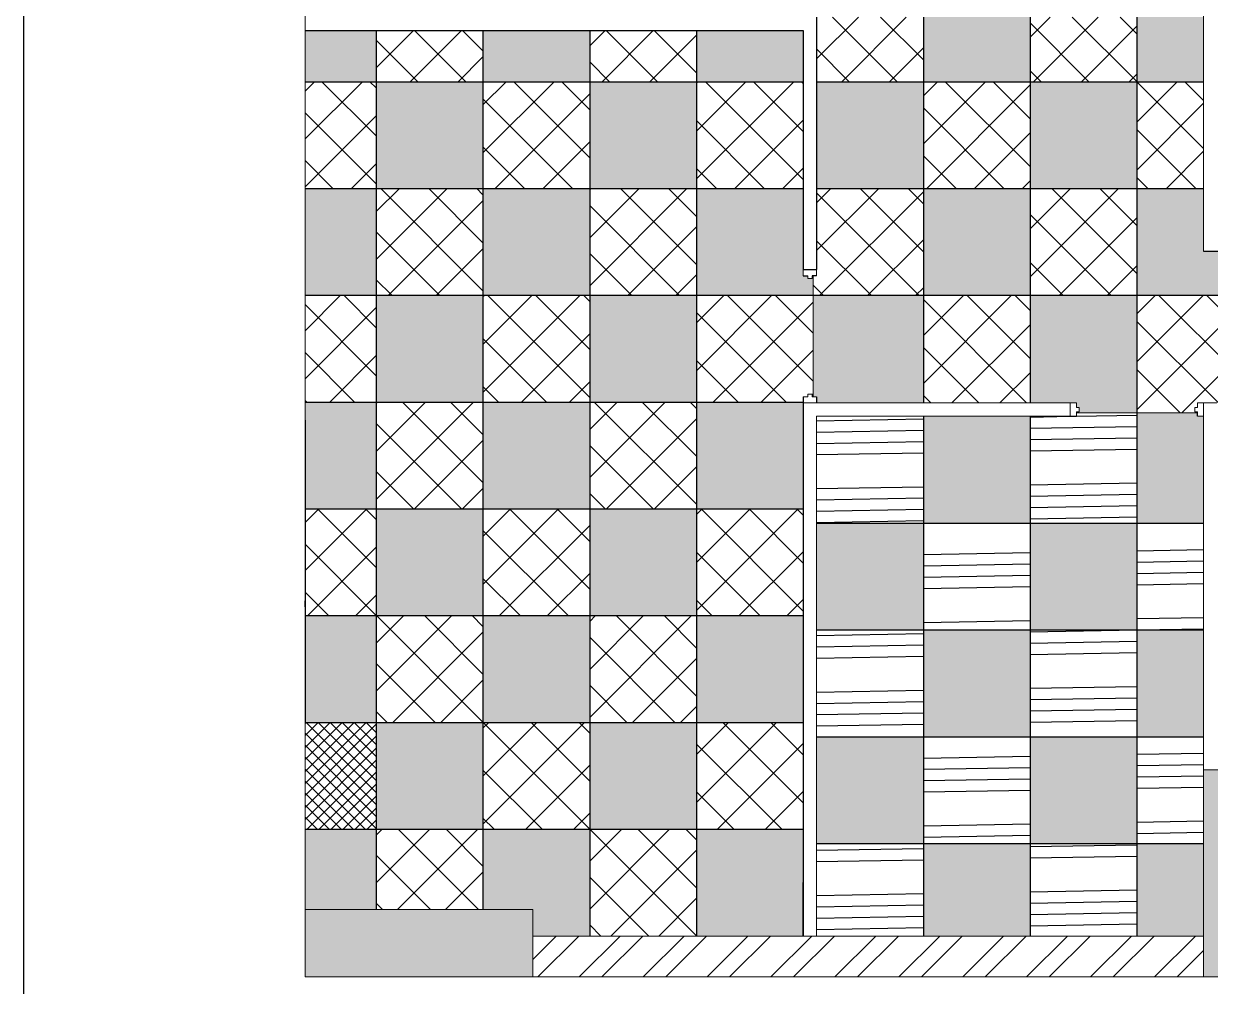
# Model space of a CAD drawing. Header units: millimetres. Extents: x 86441 to 190201, y 16532 to 98188.
# Drawn here: x 150761 to 157429, y 26417 to 31825 of the extents above; entities that cross this region are included whole.
import ezdxf

# ---------------------------------------------------------------- set-up
doc = ezdxf.new("R2010")
doc.units = ezdxf.units.MM
doc.header["$LTSCALE"] = 0.1
doc.layers.add('COLUMN', color=1, linetype='Continuous', lineweight=0)
pattern_1 = [(45, (64319.13, 0), (-134.70384, 134.70384), []), (135, (64319.13, 0), (-134.70384, -134.70384), [])]
pattern_2 = [(181, (64319.13, 0), (6.6494, -380.942), []), (181, (64254.53, 62.4), (6.6494, -380.942), []), (181, (64189.93, 124.76), (6.6494, -380.942), []), (181, (64125.33, 187.15), (6.6494, -380.942), [])]

msp = doc.modelspace()

# ---------------------------------------------------------------- hatches: boundary and pattern name
at = {"true_color": 0xc7c8ca, "transparency": 33554687}
h = msp.add_hatch(dxfattribs=at)
h.set_pattern_fill('ANSI37', color=9, scale=60)
h.set_pattern_definition(pattern_1)
h.paths.add_polyline_path([(155816.7, 31862.5), (155216.7, 31862.5), (155216.7, 31499.5), (155816.7, 31499.5)])
h = msp.add_hatch(color=9, dxfattribs=at)
h.dxf.hatch_style = 1
h.paths.add_polyline_path([(156416.7, 31862.5), (155816.7, 31862.5), (155816.7, 31499.5), (156416.7, 31499.5)])
h = msp.add_hatch(dxfattribs=at)
h.set_pattern_fill('ANSI37', color=9, scale=60)
h.set_pattern_definition(pattern_1)
h.paths.add_polyline_path([(157016.7, 31862.5), (156416.7, 31862.5), (156416.7, 31499.5), (157016.7, 31499.5)])
h = msp.add_hatch(color=9, dxfattribs=at)
h.dxf.hatch_style = 1
h.paths.add_polyline_path([(157391.7, 31862.5), (157016.7, 31862.5), (157016.7, 31499.5), (157391.7, 31499.5)])
h = msp.add_hatch(color=9, dxfattribs=at)
h.dxf.hatch_style = 1
h.paths.add_polyline_path([(152741.7, 31787.5), (152341.7, 31787.5), (152341.7, 31499.5), (152741.7, 31499.5)])
h = msp.add_hatch(dxfattribs=at)
h.set_pattern_fill('ANSI37', color=9, scale=60)
h.set_pattern_definition(pattern_1)
h.paths.add_polyline_path([(153341.7, 31787.5), (152741.7, 31787.5), (152741.7, 31499.5), (153341.7, 31499.5)])
h = msp.add_hatch(color=9, dxfattribs=at)
h.dxf.hatch_style = 1
h.paths.add_polyline_path([(153941.7, 31787.5), (153341.7, 31787.5), (153341.7, 31499.5), (153941.7, 31499.5)])
h = msp.add_hatch(dxfattribs=at)
h.set_pattern_fill('ANSI37', color=9, scale=60)
h.set_pattern_definition(pattern_1)
h.paths.add_polyline_path([(154541.7, 31787.5), (153941.7, 31787.5), (153941.7, 31499.5), (154541.7, 31499.5)])
h = msp.add_hatch(color=9, dxfattribs=at)
h.dxf.hatch_style = 1
h.paths.add_polyline_path([(155141.7, 31787.5), (154541.7, 31787.5), (154541.7, 31499.5), (155141.7, 31499.5)])
h = msp.add_hatch(dxfattribs=at)
h.set_pattern_fill('ANSI37', color=9, scale=60)
h.set_pattern_definition(pattern_1)
h.paths.add_polyline_path([(152741.7, 31499.5), (152341.7, 31499.5), (152341.7, 30899.5), (152741.7, 30899.5)])
h = msp.add_hatch(color=9, dxfattribs=at)
h.dxf.hatch_style = 1
h.paths.add_polyline_path([(153341.7, 31499.5), (152741.7, 31499.5), (152741.7, 30899.5), (153341.7, 30899.5)])
h = msp.add_hatch(dxfattribs=at)
h.set_pattern_fill('ANSI37', color=9, scale=60)
h.set_pattern_definition(pattern_1)
h.paths.add_polyline_path([(153941.7, 31499.5), (153341.7, 31499.5), (153341.7, 30899.5), (153941.7, 30899.5)])
h = msp.add_hatch(color=9, dxfattribs=at)
h.dxf.hatch_style = 1
h.paths.add_polyline_path([(154541.7, 31499.5), (153941.7, 31499.5), (153941.7, 30899.5), (154541.7, 30899.5)])
h = msp.add_hatch(dxfattribs=at)
h.set_pattern_fill('ANSI37', color=9, scale=60)
h.set_pattern_definition(pattern_1)
h.paths.add_polyline_path([(155141.7, 31499.5), (154541.7, 31499.5), (154541.7, 30899.5), (155141.7, 30899.5)])
h = msp.add_hatch(color=9, dxfattribs=at)
h.dxf.hatch_style = 1
h.paths.add_polyline_path([(155816.7, 31499.5), (155216.7, 31499.5), (155216.7, 30899.5), (155816.7, 30899.5)])
h = msp.add_hatch(dxfattribs=at)
h.set_pattern_fill('ANSI37', color=9, scale=60)
h.set_pattern_definition(pattern_1)
h.paths.add_polyline_path([(156416.7, 31499.5), (155816.7, 31499.5), (155816.7, 30899.5), (156416.7, 30899.5)])
h = msp.add_hatch(color=9, dxfattribs=at)
h.dxf.hatch_style = 1
h.paths.add_polyline_path([(157016.7, 31499.5), (156416.7, 31499.5), (156416.7, 30899.5), (157016.7, 30899.5)])
h = msp.add_hatch(dxfattribs=at)
h.set_pattern_fill('ANSI37', color=9, scale=60)
h.set_pattern_definition(pattern_1)
h.paths.add_polyline_path([(157391.7, 31499.5), (157016.7, 31499.5), (157016.7, 30899.5), (157391.7, 30899.5)])
h = msp.add_hatch(color=9, dxfattribs=at)
h.dxf.hatch_style = 1
h.paths.add_polyline_path([(152741.7, 30899.5), (152341.7, 30899.5), (152341.7, 30299.5), (152741.7, 30299.5)])
h = msp.add_hatch(dxfattribs=at)
h.set_pattern_fill('ANSI37', color=9, scale=60)
h.set_pattern_definition(pattern_1)
h.paths.add_polyline_path([(153341.7, 30899.5), (152741.7, 30899.5), (152741.7, 30299.5), (153341.7, 30299.5)])
h = msp.add_hatch(color=9, dxfattribs=at)
h.dxf.hatch_style = 1
h.paths.add_polyline_path([(153941.7, 30899.5), (153341.7, 30899.5), (153341.7, 30299.5), (153941.7, 30299.5)])
h = msp.add_hatch(dxfattribs=at)
h.set_pattern_fill('ANSI37', color=9, scale=60)
h.set_pattern_definition(pattern_1)
h.paths.add_polyline_path([(154541.7, 30899.5), (153941.7, 30899.5), (153941.7, 30299.5), (154541.7, 30299.5)])
h = msp.add_hatch(color=9, dxfattribs=at)
h.dxf.hatch_style = 1
h.paths.add_polyline_path([(155141.7, 30899.5), (154541.7, 30899.5), (154541.7, 30299.5), (155196.7, 30299.5), (155196.7, 30394.5), (155166.7, 30394.5), (155166.7, 30409.5), (155141.7, 30409.5), (155141.7, 30444.5)])
h = msp.add_hatch(dxfattribs=at)
h.set_pattern_fill('ANSI37', color=9, scale=60)
h.set_pattern_definition(pattern_1)
h.paths.add_polyline_path([(155816.7, 30899.5), (155216.7, 30899.5), (155216.7, 30444.5), (155216.7, 30409.5), (155196.7, 30409.5), (155196.7, 30299.5), (155816.7, 30299.5)])
h = msp.add_hatch(color=9, dxfattribs=at)
h.dxf.hatch_style = 1
h.paths.add_polyline_path([(156416.7, 30899.5), (155816.7, 30899.5), (155816.7, 30299.5), (156416.7, 30299.5)])
h = msp.add_hatch(dxfattribs=at)
h.set_pattern_fill('ANSI37', color=9, scale=60)
h.set_pattern_definition(pattern_1)
h.paths.add_polyline_path([(157016.7, 30899.5), (156416.7, 30899.5), (156416.7, 30299.5), (157016.7, 30299.5)])
h = msp.add_hatch(color=9, dxfattribs=at)
h.dxf.hatch_style = 1
h.paths.add_polyline_path([(157616.7, 30546.5), (157391.7, 30546.5), (157391.7, 30899.5), (157016.7, 30899.5), (157016.7, 30299.5), (157616.7, 30299.5)])
h = msp.add_hatch(color=9, dxfattribs=at)
h.dxf.hatch_style = 1
h.paths.add_polyline_path([(155196.7, 30409.5), (155191.7, 30409.5), (155191.7, 30394.5), (155196.7, 30394.5)])
h = msp.add_hatch(dxfattribs=at)
h.set_pattern_fill('ANSI37', color=9, scale=60)
h.set_pattern_definition(pattern_1)
h.paths.add_polyline_path([(152741.7, 30299.5), (152341.7, 30299.5), (152341.7, 29699.5), (152741.7, 29699.5)])
h = msp.add_hatch(color=9, dxfattribs=at)
h.dxf.hatch_style = 1
h.paths.add_polyline_path([(153341.7, 30299.5), (152741.7, 30299.5), (152741.7, 29699.5), (153341.7, 29699.5)])
h = msp.add_hatch(dxfattribs=at)
h.set_pattern_fill('ANSI37', color=9, scale=60)
h.set_pattern_definition(pattern_1)
h.paths.add_polyline_path([(153941.7, 30299.5), (153341.7, 30299.5), (153341.7, 29699.5), (153941.7, 29699.5)])
h = msp.add_hatch(color=9, dxfattribs=at)
h.dxf.hatch_style = 1
h.paths.add_polyline_path([(154541.7, 30299.5), (153941.7, 30299.5), (153941.7, 29699.5), (154541.7, 29699.5)])
h = msp.add_hatch(dxfattribs=at)
h.set_pattern_fill('ANSI37', color=9, scale=60)
h.set_pattern_definition(pattern_1)
h.paths.add_polyline_path([(155196.7, 30299.5), (154541.7, 30299.5), (154541.7, 29699.5), (155141.7, 29699.5), (155141.7, 29729.5), (155166.7, 29729.5), (155166.7, 29744.5), (155196.7, 29744.5)])
h = msp.add_hatch(color=9, dxfattribs=at)
h.dxf.hatch_style = 1
h.paths.add_polyline_path([(155816.7, 30299.5), (155196.7, 30299.5), (155196.7, 29729.5), (155216.7, 29729.5), (155216.7, 29694.5), (155816.7, 29694.5)])
h = msp.add_hatch(dxfattribs=at)
h.set_pattern_fill('ANSI37', color=9, scale=60)
h.set_pattern_definition(pattern_1)
h.paths.add_polyline_path([(156416.7, 30299.5), (155816.7, 30299.5), (155816.7, 29694.5), (156416.7, 29694.5)])
h = msp.add_hatch(color=9, dxfattribs=at)
h.dxf.hatch_style = 1
h.paths.add_polyline_path([(157016.7, 30299.5), (156416.7, 30299.5), (156416.7, 29694.5), (156641.7, 29694.5), (156676.7, 29694.5), (156676.7, 29669.5), (156691.7, 29669.5), (156691.7, 29639.5), (157016.7, 29639.5)])
h = msp.add_hatch(dxfattribs=at)
h.set_pattern_fill('ANSI37', color=9, scale=60)
h.set_pattern_definition(pattern_1)
h.paths.add_polyline_path([(157616.7, 30299.5), (157016.7, 30299.5), (157016.7, 29639.5), (157351.7, 29639.5), (157356.7, 29639.5), (157356.7, 29644.5), (157341.7, 29644.5), (157341.7, 29669.5), (157356.7, 29669.5), (157356.7, 29694.5), (157391.7, 29694.5), (157501.7, 29694.5), (157501.7, 29669.5), (157516.7, 29669.5), (157516.7, 29644.5), (157501.7, 29644.5), (157501.7, 29639.5), (157616.7, 29639.5)])
h = msp.add_hatch(dxfattribs=at)
h.set_pattern_fill('ANSI37', color=9, scale=60)
h.set_pattern_definition(pattern_1)
h.paths.add_polyline_path([(155196.7, 29744.5), (155191.7, 29744.5), (155191.7, 29729.5), (155196.7, 29729.5)], flags=17)
h = msp.add_hatch(color=9, dxfattribs=at)
h.dxf.hatch_style = 1
h.paths.add_polyline_path([(152741.7, 29699.5), (152341.7, 29699.5), (152341.7, 29563.5), (152341.7, 29099.5), (152741.7, 29099.5)])
h = msp.add_hatch(dxfattribs=at)
h.set_pattern_fill('ANSI37', color=9, scale=60)
h.set_pattern_definition(pattern_1)
h.paths.add_polyline_path([(153341.7, 29699.5), (152741.7, 29699.5), (152741.7, 29099.5), (153341.7, 29099.5)])
h = msp.add_hatch(color=9, dxfattribs=at)
h.dxf.hatch_style = 1
h.paths.add_polyline_path([(153941.7, 29699.5), (153341.7, 29699.5), (153341.7, 29099.5), (153941.7, 29099.5)])
h = msp.add_hatch(dxfattribs=at)
h.set_pattern_fill('ANSI37', color=9, scale=60)
h.set_pattern_definition(pattern_1)
h.paths.add_polyline_path([(154541.7, 29699.5), (153941.7, 29699.5), (153941.7, 29099.5), (154541.7, 29099.5)])
h = msp.add_hatch(color=9, dxfattribs=at)
h.dxf.hatch_style = 1
h.paths.add_polyline_path([(155141.7, 29699.5), (154541.7, 29699.5), (154541.7, 29099.5), (155141.7, 29099.5)])
at = {"true_color": 0x66682c, "transparency": 33554687}
h = msp.add_hatch(dxfattribs=at)
h.set_pattern_fill('ANSI34', color=77, scale=20, angle=136)
h.set_pattern_definition(pattern_2)
h.paths.add_polyline_path([(155816.7, 29619.5), (155216.7, 29619.5), (155216.7, 29019.5), (155816.7, 29019.5)])
at = {"true_color": 0x000000, "transparency": 33554687}
h = msp.add_hatch(color=18, dxfattribs=at)
h.dxf.hatch_style = 1
h.paths.add_polyline_path([(156416.7, 29619.5), (155816.7, 29619.5), (155816.7, 29019.5), (156416.7, 29019.5)])
at = {"true_color": 0x66682c, "transparency": 33554687}
h = msp.add_hatch(dxfattribs=at)
h.set_pattern_fill('ANSI34', color=77, scale=20, angle=136)
h.set_pattern_definition(pattern_2)
h.paths.add_polyline_path([(157016.7, 29639.5), (156676.7, 29639.5), (156676.7, 29619.5), (156641.7, 29619.5), (156416.7, 29619.5), (156416.7, 29019.5), (157016.7, 29019.5)])
at = {"true_color": 0xc7c8ca, "transparency": 33554687}
h = msp.add_hatch(color=9, dxfattribs=at)
h.dxf.hatch_style = 1
h.paths.add_polyline_path([(156691.7, 29644.5), (156676.7, 29644.5), (156676.7, 29639.5), (156691.7, 29639.5)], flags=17)
at = {"true_color": 0x000000, "transparency": 33554687}
h = msp.add_hatch(color=18, dxfattribs=at)
h.dxf.hatch_style = 1
h.paths.add_polyline_path([(157391.7, 29619.5), (157356.7, 29619.5), (157356.7, 29639.5), (157341.7, 29639.5), (157016.7, 29639.5), (157016.7, 29019.5), (157391.7, 29019.5)])
at = {"true_color": 0xc7c8ca, "transparency": 33554687}
h = msp.add_hatch(dxfattribs=at)
h.set_pattern_fill('ANSI37', color=9, scale=60)
h.set_pattern_definition(pattern_1)
h.paths.add_polyline_path([(152741.7, 29099.5), (152341.7, 29099.5), (152341.7, 28548.5), (152341.7, 28499.5), (152741.7, 28499.5)])
h = msp.add_hatch(color=9, dxfattribs=at)
h.dxf.hatch_style = 1
h.paths.add_polyline_path([(153341.7, 29099.5), (152741.7, 29099.5), (152741.7, 28499.5), (153341.7, 28499.5)])
h = msp.add_hatch(dxfattribs=at)
h.set_pattern_fill('ANSI37', color=9, scale=60)
h.set_pattern_definition(pattern_1)
h.paths.add_polyline_path([(153941.7, 29099.5), (153341.7, 29099.5), (153341.7, 28499.5), (153941.7, 28499.5)])
h = msp.add_hatch(color=9, dxfattribs=at)
h.dxf.hatch_style = 1
h.paths.add_polyline_path([(154541.7, 29099.5), (153941.7, 29099.5), (153941.7, 28499.5), (154541.7, 28499.5)])
h = msp.add_hatch(dxfattribs=at)
h.set_pattern_fill('ANSI37', color=9, scale=60)
h.set_pattern_definition(pattern_1)
h.paths.add_polyline_path([(155141.7, 29099.5), (154541.7, 29099.5), (154541.7, 28499.5), (155141.7, 28499.5)])
at = {"true_color": 0x000000, "transparency": 33554687}
h = msp.add_hatch(color=18, dxfattribs=at)
h.dxf.hatch_style = 1
h.paths.add_polyline_path([(155816.7, 29019.5), (155216.7, 29019.5), (155216.7, 28419.5), (155816.7, 28419.5)])
at = {"true_color": 0x66682c, "transparency": 33554687}
h = msp.add_hatch(dxfattribs=at)
h.set_pattern_fill('ANSI34', color=77, scale=20, angle=136)
h.set_pattern_definition(pattern_2)
h.paths.add_polyline_path([(156416.7, 29019.5), (155816.7, 29019.5), (155816.7, 28419.5), (156416.7, 28419.5)])
at = {"true_color": 0x000000, "transparency": 33554687}
h = msp.add_hatch(color=18, dxfattribs=at)
h.dxf.hatch_style = 1
h.paths.add_polyline_path([(157016.7, 29019.5), (156416.7, 29019.5), (156416.7, 28419.5), (157016.7, 28419.5)])
at = {"true_color": 0x66682c, "transparency": 33554687}
h = msp.add_hatch(dxfattribs=at)
h.set_pattern_fill('ANSI34', color=77, scale=20, angle=136)
h.set_pattern_definition(pattern_2)
h.paths.add_polyline_path([(157391.7, 29019.5), (157016.7, 29019.5), (157016.7, 28419.5), (157391.7, 28419.5)])
at = {"true_color": 0xc7c8ca, "transparency": 33554687}
h = msp.add_hatch(color=9, dxfattribs=at)
h.dxf.hatch_style = 1
h.paths.add_polyline_path([(152741.7, 28499.5), (152341.7, 28499.5), (152341.7, 27899.5), (152741.7, 27899.5)])
h = msp.add_hatch(dxfattribs=at)
h.set_pattern_fill('ANSI37', color=9, scale=60)
h.set_pattern_definition(pattern_1)
h.paths.add_polyline_path([(153341.7, 28499.5), (152741.7, 28499.5), (152741.7, 27899.5), (153341.7, 27899.5)])
h = msp.add_hatch(color=9, dxfattribs=at)
h.dxf.hatch_style = 1
h.paths.add_polyline_path([(153941.7, 28499.5), (153341.7, 28499.5), (153341.7, 27899.5), (153941.7, 27899.5)])
h = msp.add_hatch(dxfattribs=at)
h.set_pattern_fill('ANSI37', color=9, scale=60)
h.set_pattern_definition(pattern_1)
h.paths.add_polyline_path([(154541.7, 28499.5), (153941.7, 28499.5), (153941.7, 27899.5), (154541.7, 27899.5)])
h = msp.add_hatch(color=9, dxfattribs=at)
h.dxf.hatch_style = 1
h.paths.add_polyline_path([(155141.7, 28499.5), (154541.7, 28499.5), (154541.7, 27899.5), (155141.7, 27899.5)])
at = {"true_color": 0x66682c, "transparency": 33554687}
h = msp.add_hatch(dxfattribs=at)
h.set_pattern_fill('ANSI34', color=77, scale=20, angle=136)
h.set_pattern_definition(pattern_2)
h.paths.add_polyline_path([(155816.7, 28419.5), (155216.7, 28419.5), (155216.7, 27819.5), (155816.7, 27819.5)])
at = {"true_color": 0x000000, "transparency": 33554687}
h = msp.add_hatch(color=18, dxfattribs=at)
h.dxf.hatch_style = 1
h.paths.add_polyline_path([(156416.7, 28419.5), (155816.7, 28419.5), (155816.7, 27819.5), (156416.7, 27819.5)])
at = {"true_color": 0x66682c, "transparency": 33554687}
h = msp.add_hatch(dxfattribs=at)
h.set_pattern_fill('ANSI34', color=77, scale=20, angle=136)
h.set_pattern_definition(pattern_2)
h.paths.add_polyline_path([(157016.7, 28419.5), (156416.7, 28419.5), (156416.7, 27819.5), (157016.7, 27819.5)])
at = {"true_color": 0x000000, "transparency": 33554687}
h = msp.add_hatch(color=18, dxfattribs=at)
h.dxf.hatch_style = 1
h.paths.add_polyline_path([(157391.7, 28419.5), (157016.7, 28419.5), (157016.7, 27819.5), (157391.7, 27819.5)])
at = {"true_color": 0x939598, "transparency": 33554687}
h = msp.add_hatch(dxfattribs=at)
h.set_pattern_fill('ANSI37', color=252, scale=15)
h.set_pattern_definition([(45, (64319.126, 13014.897), (-33.67596, 33.67596), []), (135, (64319.126, 13014.897), (-33.67596, -33.67596), [])])
h.paths.add_polyline_path([(152741.7, 27899.5), (152341.7, 27899.5), (152341.7, 27299.5), (152741.7, 27299.5)])
at = {"true_color": 0xc7c8ca, "transparency": 33554687}
h = msp.add_hatch(color=9, dxfattribs=at)
h.dxf.hatch_style = 1
h.paths.add_polyline_path([(153341.7, 27899.5), (152741.7, 27899.5), (152741.7, 27299.5), (153341.7, 27299.5)])
h = msp.add_hatch(dxfattribs=at)
h.set_pattern_fill('ANSI37', color=9, scale=60)
h.set_pattern_definition(pattern_1)
h.paths.add_polyline_path([(153941.7, 27899.5), (153341.7, 27899.5), (153341.7, 27299.5), (153941.7, 27299.5)])
h = msp.add_hatch(color=9, dxfattribs=at)
h.dxf.hatch_style = 1
h.paths.add_polyline_path([(154541.7, 27899.5), (153941.7, 27899.5), (153941.7, 27299.5), (154541.7, 27299.5)])
h = msp.add_hatch(dxfattribs=at)
h.set_pattern_fill('ANSI37', color=9, scale=60)
h.set_pattern_definition(pattern_1)
h.paths.add_polyline_path([(155141.7, 27899.5), (154541.7, 27899.5), (154541.7, 27299.5), (155141.7, 27299.5)])
at = {"true_color": 0x000000, "transparency": 33554687}
h = msp.add_hatch(color=18, dxfattribs=at)
h.dxf.hatch_style = 1
h.paths.add_polyline_path([(155816.7, 27819.5), (155216.7, 27819.5), (155216.7, 27219.5), (155816.7, 27219.5)])
at = {"true_color": 0x66682c, "transparency": 33554687}
h = msp.add_hatch(dxfattribs=at)
h.set_pattern_fill('ANSI34', color=77, scale=20, angle=136)
h.set_pattern_definition(pattern_2)
h.paths.add_polyline_path([(156416.7, 27819.5), (155816.7, 27819.5), (155816.7, 27219.5), (156416.7, 27219.5)])
at = {"true_color": 0x000000, "transparency": 33554687}
h = msp.add_hatch(color=18, dxfattribs=at)
h.dxf.hatch_style = 1
h.paths.add_polyline_path([(157016.7, 27819.5), (156416.7, 27819.5), (156416.7, 27219.5), (157016.7, 27219.5)])
at = {"true_color": 0x66682c, "transparency": 33554687}
h = msp.add_hatch(dxfattribs=at)
h.set_pattern_fill('ANSI34', color=77, scale=20, angle=136)
h.set_pattern_definition(pattern_2)
h.paths.add_polyline_path([(157391.7, 27633.5), (157391.7, 27819.5), (157016.7, 27819.5), (157016.7, 27219.5), (157391.7, 27219.5)])
at = {"true_color": 0xc7c8ca, "transparency": 33554687}
h = msp.add_hatch(color=9, dxfattribs=at)
h.dxf.hatch_style = 1
h.paths.add_polyline_path([(152741.7, 27299.5), (152341.7, 27299.5), (152341.7, 26848.5), (152741.7, 26848.5)])
h = msp.add_hatch(dxfattribs=at)
h.set_pattern_fill('ANSI37', color=9, scale=60)
h.set_pattern_definition(pattern_1)
h.paths.add_polyline_path([(153341.7, 27299.5), (152741.7, 27299.5), (152741.7, 26848.5), (153341.7, 26848.5)])
h = msp.add_hatch(color=9, dxfattribs=at)
h.dxf.hatch_style = 1
h.paths.add_polyline_path([(153941.7, 27299.5), (153341.7, 27299.5), (153341.7, 26848.5), (153621.7, 26848.5), (153621.7, 26699.5), (153941.7, 26699.5)])
h = msp.add_hatch(dxfattribs=at)
h.set_pattern_fill('ANSI37', color=9, scale=60)
h.set_pattern_definition(pattern_1)
h.paths.add_polyline_path([(154541.7, 27299.5), (153941.7, 27299.5), (153941.7, 26699.5), (154541.7, 26699.5)])
h = msp.add_hatch(color=9, dxfattribs=at)
h.dxf.hatch_style = 1
h.paths.add_polyline_path([(155141.7, 27299.5), (154541.7, 27299.5), (154541.7, 26699.5), (155141.7, 26699.5), (155141.7, 26999.5)])
at = {"true_color": 0x66682c, "transparency": 33554687}
h = msp.add_hatch(dxfattribs=at)
h.set_pattern_fill('ANSI34', color=77, scale=20, angle=136)
h.set_pattern_definition(pattern_2)
h.paths.add_polyline_path([(155816.7, 27219.5), (155216.7, 27219.5), (155216.7, 26699.5), (155816.7, 26699.5)])
at = {"true_color": 0x000000, "transparency": 33554687}
h = msp.add_hatch(color=18, dxfattribs=at)
h.dxf.hatch_style = 1
h.paths.add_polyline_path([(156416.7, 27219.5), (155816.7, 27219.5), (155816.7, 26699.5), (156416.7, 26699.5)])
at = {"true_color": 0x66682c, "transparency": 33554687}
h = msp.add_hatch(dxfattribs=at)
h.set_pattern_fill('ANSI34', color=77, scale=20, angle=136)
h.set_pattern_definition(pattern_2)
h.paths.add_polyline_path([(157016.7, 27219.5), (156416.7, 27219.5), (156416.7, 26699.5), (157016.7, 26699.5)])
at = {"true_color": 0x000000, "transparency": 33554687}
h = msp.add_hatch(color=18, dxfattribs=at)
h.dxf.hatch_style = 1
h.paths.add_polyline_path([(157391.7, 27219.5), (157016.7, 27219.5), (157016.7, 26699.5), (157391.7, 26699.5)])
at = {"layer": 'COLUMN', "true_color": 0xed1f24, "transparency": 33554687}
h = msp.add_hatch(dxfattribs=at)
h.set_pattern_fill('AR-CONC', color=240, scale=2)
h.set_pattern_definition([(50, (64319.13, 0), (364.36934, -31.8782), [38.1, -419.1]), (355, (64319.13, 0), (-70.4868, 382.1137), [30.48, -335.2812]), (100.45144, (64349.5, -2.66), (293.8825, 350.2355), [32.38, -356.1805]), (46.1842, (64319.13, 101.6), (542.158, -84.0847), [57.15, -628.65]), (96.63556, (64364.3, 94.6), (474.8083, 494.8522), [48.57, -534.2712]), (351.18415, (64319.1, 101.6), (474.8083, 494.8522), [45.72, -502.9195]), (21, (64369.93, 76.2), (303.2288, -204.5304), [38.1, -419.1]), (326, (64369.93, 76.2), (123.604, 368.3759), [30.48, -335.28]), (71.45144, (64395.2, 59.16), (426.8328, 163.8455), [32.38, -356.1799]), (37.5, (64319.13, 0), (6.1772, 169.11008), [0, -331.216, 0, -340.36, 0, -336.55]), (7.5, (64319.13, 0), (133.63933, 200.36115), [0, -194.056, 0, -323.596, 0, -128.27]), (327.5, (64205.84, 0), (271.18119, -11.45749), [0, -127, 0, -396.24, 0, -525.78]), (317.5, (64155.04, 0), (296.25836, 50.853), [0, -165.1, 0, -263.144, 0, -373.38])])
h.paths.add_polyline_path([(171882, 31963.6), (170717, 31963.6), (170717, 31661.6), (171882, 31661.6)])
h.paths.add_polyline_path([(162418.7, 31703.5), (161253.7, 31703.5), (161253.7, 31401.5), (162416.7, 31401.5)])
h.paths.add_polyline_path([(153621.7, 37176.5), (152341.7, 37176.5), (152341.7, 36797.5), (153621.7, 36797.5), (153621.7, 36823.4)])
h.paths.add_polyline_path([(166967.7, 26766.5), (166584.7, 26766.5), (166584.7, 25535.5), (166967.7, 25535.5)])
h.paths.add_polyline_path([(161555.7, 26699.5), (161253.7, 26699.5), (161253.7, 25535.5), (161555.7, 25535.5)])
h.paths.add_polyline_path([(157693.7, 27633.5), (157391.7, 27633.5), (157391.7, 26469.5), (157693.7, 26469.5)])
h.paths.add_polyline_path([(153621.7, 26848.5), (152341.7, 26848.5), (152341.7, 26469.5), (153621.7, 26469.5)])
h.paths.add_polyline_path([(157693.7, 36946.5), (157693.7, 37176.5), (157391.7, 37176.5), (157391.7, 36012.5), (157693.7, 36012.5)])
h.paths.add_polyline_path([(161555.7, 37176.5), (161253.7, 37176.5), (161253.7, 36012.5), (161555.7, 36012.5)])
h.paths.add_polyline_path([(176431, 27026.6), (176201, 27026.6), (176048, 27026.6), (176048, 26689.3), (176048, 26025.6), (176048, 25795.6), (176431, 25795.6)])
h.paths.add_polyline_path([(171019, 27364.6), (170792, 27364.6), (170717, 27364.6), (170717, 26959.6), (170717, 25795.6), (171019, 25795.6), (171019, 26025.6)])
h.paths.add_polyline_path([(171019, 37206.6), (171019, 37436.6), (170717, 37436.6), (170717, 36272.6), (170792, 36272.6), (170792, 36273.4), (171019, 36273.4), (171019, 36937)])
at = {"layer": 'COLUMN', "lineweight": 9, "true_color": 0x636466, "transparency": 33554687}
h = msp.add_hatch(dxfattribs=at)
h.set_pattern_fill('STEEL', color=251, scale=80)
h.set_pattern_definition([(45, (64319.13, 0), (-179.6051, 179.6051), []), (45, (64319.13, 127), (-179.6051, 179.6051), [])])
h.paths.add_polyline_path([(164595.2, 27066.5), (164255.7, 27066.5), (164255.7, 26916.5), (164595.2, 26916.5)])
h.paths.add_polyline_path([(174507, 33556.3), (174357, 33556.3), (174357, 32406.3), (174507, 32406.3)], flags=17)
h.paths.add_polyline_path([(173607, 32556.3), (172557, 32556.3), (172557, 32406.3), (173607, 32406.3)], flags=17)
h.paths.add_polyline_path([(165970.7, 28907.5), (163243.7, 28907.5), (163243.7, 28757.5), (165970.7, 28757.5)])
h.paths.add_polyline_path([(164255.7, 26699.5), (164255.7, 26959.9), (164105.7, 26959.9), (164105.7, 26699.5), (164105.7, 25765.5), (164255.7, 25765.5)])
h.paths.add_polyline_path([(165495.2, 26965.5), (165345.2, 26965.5), (165345.2, 25765.5), (165495.2, 25765.5), (165495.2, 26266)])
h.paths.add_polyline_path([(164105.7, 26857.5), (163655.7, 26857.5), (163655.7, 26707.5), (164105.7, 26707.5)])
h.paths.add_polyline_path([(164255.7, 27857.5), (164105.7, 27857.5), (164105.7, 27472), (164255.7, 27472)])
h.paths.add_polyline_path([(164105.7, 27857.5), (162455.7, 27857.5), (162455.7, 27707.5), (164105.7, 27707.5)])
h.paths.add_polyline_path([(162905.7, 27707.5), (162755.7, 27707.5), (162755.7, 26707.5), (162905.7, 26707.5), (162905.7, 26857.5)])
h.paths.add_polyline_path([(166737.7, 27066.5), (166584.7, 27066.5), (166245.2, 27066.5), (166245.2, 26916.5), (166584.7, 26916.5), (166737.7, 26916.5)], flags=17)
h.paths.add_polyline_path([(157391.7, 26699.5), (153621.7, 26699.5), (153621.7, 26469.5), (157391.7, 26469.5)])
h.paths.add_polyline_path([(161253.7, 26699.5), (160954.7, 26699.5), (160954.7, 26469.5), (161253.7, 26469.5)])
h.paths.add_polyline_path([(158065.7, 26699.5), (157693.7, 26699.5), (157693.7, 26469.5), (158065.7, 26469.5)])
h.paths.add_polyline_path([(166584.7, 25765.5), (166309.8, 25765.5), (166309.8, 25535.5), (166584.7, 25535.5)])
h.paths.add_polyline_path([(165770.1, 25765.5), (165070.3, 25765.5), (165070.3, 25535.5), (165770.1, 25535.5)])
h.paths.add_polyline_path([(164524.9, 25765.5), (161555.7, 25765.5), (161555.7, 25535.5), (164524.9, 25535.5)])
h.paths.add_polyline_path([(166200.7, 28757.5), (165970.7, 28757.5), (165970.7, 28041.5), (166737.7, 28041.5), (166737.7, 26768.5), (166967.7, 26768.5), (166967.7, 28271.5), (166200.7, 28271.5)])
h.paths.add_polyline_path([(166200.7, 31999.5), (165970.7, 31999.5), (165970.7, 31646.5), (166200.7, 31646.5)])
h.paths.add_polyline_path([(166200.7, 37176.5), (165970.7, 37176.5), (165206.7, 37176.5), (165206.7, 36946.5), (165970.7, 36946.5), (165970.7, 34888.5), (166200.7, 34888.5)])
h.paths.add_polyline_path([(162317.7, 37176.5), (161555.7, 37176.5), (161555.7, 36946.5), (162317.7, 36946.5)])
h.paths.add_polyline_path([(158065.7, 37176.5), (157693.7, 37176.5), (157693.7, 36946.5), (158065.7, 36946.5)])
h.paths.add_polyline_path([(161253.7, 37176.5), (160954.7, 37176.5), (160954.7, 36946.5), (161253.7, 36946.5)])
h.paths.add_polyline_path([(157391.7, 37176.5), (153621.7, 37176.5), (153621.7, 36946.5), (157391.7, 36946.5)])
edge = h.paths.add_edge_path()
edge.add_line((176201, 27026.6), (176431, 27026.6))
edge.add_line((176204.2, 28299.9), (176201, 27021.1))
edge.add_line((176431, 28531.6), (176431, 27026.6))
edge.add_line((175664, 28531.6), (176431, 28531.6))
edge.add_line((175434.1, 28301.6), (176204.2, 28299.9))
edge.add_line((175664, 37436.6), (175664, 28531.6))
edge.add_line((175434.1, 37206.6), (175434.1, 28301.6))
edge.add_line((171019, 37436.6), (175664, 37436.6))
edge.add_line((171019, 37206.6), (175434.1, 37206.6))
edge.add_line((171019, 37436.6), (171019, 37206.6))
h.paths.add_polyline_path([(176048, 26025.6), (176048, 25795.6), (171019, 25795.6), (171019, 26025.6)])

# ---------------------------------------------------------------- linework, layer by layer
at = {"color": 4, "lineweight": 18, "transparency": 33554687}
for p, q in [((152341.7, 36797.5), (152341.7, 29563.5)), ((155216.7, 30444.5), (155216.7, 31862.5)), ((152341.7, 31787.5), (155141.7, 31787.5)), ((152341.7, 31787.5), (152341.7, 29099.5)), ((155141.7, 31787.5), (155141.7, 30444.5)), ((155141.7, 29694.5), (156641.7, 29694.5)), ((155141.7, 29694.5), (155141.7, 26699.5)), ((157391.7, 29694.5), (157466.7, 29694.5)), ((155216.7, 29619.5), (155216.7, 26699.5)), ((155216.7, 29619.5), (156641.7, 29619.5)), ((157391.7, 29619.5), (157391.7, 27633.5)), ((152341.7, 28548.5), (152341.7, 26848.5)), ((152341.7, 26848.5), (152341.7, 27148.5))]:
    msp.add_line(p, q, dxfattribs=at)
at = {"color": 25, "lineweight": 9, "transparency": 33554687}
msp.add_line((157391.7, 36012.5), (157391.7, 30546.5), dxfattribs=at)
at = {"transparency": 33554687}
for p, q in [((155216.7, 31862.5), (155216.7, 30444.5)), ((152341.7, 31787.5), (155141.7, 31787.5)), ((155141.7, 31787.5), (155141.7, 30444.5)), ((157391.7, 30546.5), (160166.7, 30546.5)), ((155141.7, 30444.5), (155216.7, 30444.5)), ((155141.7, 29729.5), (155141.7, 26699.5)), ((155216.7, 29729.5), (155216.7, 29694.5)), ((152341.7, 28548.5), (152341.7, 27899.5))]:
    msp.add_line(p, q, dxfattribs=at)
at = {"color": 9, "true_color": 0xc7c8ca, "transparency": 33554687}
for p, q in [((155816.7, 31862.5), (155816.7, 29694.5)), ((156416.7, 31862.5), (156416.7, 29694.5)), ((157016.7, 31862.5), (157016.7, 29639.5)), ((152741.7, 31787.5), (152741.7, 26848.5)), ((153341.7, 31787.5), (153341.7, 26848.5)), ((153941.7, 31787.5), (153941.7, 26699.5)), ((154541.7, 31787.5), (154541.7, 26699.5)), ((152341.7, 31499.5), (155141.7, 31499.5)), ((155216.7, 31499.5), (157391.7, 31499.5)), ((152341.7, 30899.5), (155141.7, 30899.5)), ((155216.7, 30899.5), (157391.7, 30899.5)), ((152341.7, 30299.5), (155196.7, 30299.5)), ((155196.7, 30299.5), (162418.7, 30299.5)), ((152341.7, 29699.5), (155141.7, 29699.5)), ((152341.7, 29099.5), (155141.7, 29099.5)), ((152341.7, 28499.5), (155141.7, 28499.5)), ((152341.7, 27899.5), (155141.7, 27899.5)), ((152341.7, 27299.5), (155141.7, 27299.5))]:
    msp.add_line(p, q, dxfattribs=at)
at = {"color": 7, "true_color": 0xffffff, "transparency": 33554687}
for p, q in [((155216.7, 31499.5), (157391.7, 31499.5)), ((155141.7, 30409.5), (155166.7, 30409.5)), ((155216.7, 30409.5), (155191.7, 30409.5)), ((155216.7, 30409.5), (155216.7, 30409.5)), ((155216.7, 29729.5), (155216.7, 29729.5)), ((156676.7, 29694.5), (156676.7, 29694.5)), ((157356.7, 29694.5), (157356.7, 29694.5)), ((156641.7, 29619.5), (156676.7, 29619.5)), ((157356.7, 29619.5), (157356.7, 29644.5)), ((152341.7, 29598.5), (152341.7, 28548.5)), ((152341.7, 28548.5), (152341.7, 28583.5))]:
    msp.add_line(p, q, dxfattribs=at)
at = {"color": 17, "lineweight": 5, "true_color": 0x76432c, "transparency": 33554687}
msp.add_line((160616.7, 30546.5), (157391.7, 30546.5), dxfattribs=at)
at = {"color": 4, "lineweight": 5, "transparency": 33554687}
for p, q in [((155216.7, 30444.5), (155141.7, 30444.5)), ((155141.7, 30444.5), (155141.7, 30409.5)), ((155166.7, 30409.5), (155166.7, 30394.5)), ((155191.7, 30394.5), (155191.7, 30409.5)), ((155191.7, 30409.5), (155216.7, 30409.5)), ((155196.7, 30409.5), (155196.7, 29729.5)), ((155216.7, 30444.5), (155216.7, 30409.5)), ((155191.7, 30394.5), (155166.7, 30394.5)), ((155166.7, 29729.5), (155166.7, 29744.5)), ((155191.7, 29744.5), (155166.7, 29744.5)), ((155191.7, 29729.5), (155191.7, 29744.5)), ((155141.7, 29729.5), (155166.7, 29729.5)), ((155141.7, 29694.5), (155141.7, 29729.5)), ((155216.7, 29694.5), (155141.7, 29694.5)), ((155216.7, 29729.5), (155191.7, 29729.5)), ((155216.7, 29694.5), (155216.7, 29729.5)), ((156641.7, 29694.5), (156641.7, 29619.5)), ((156641.7, 29694.5), (156676.7, 29694.5)), ((156676.7, 29694.5), (156676.7, 29669.5)), ((157356.7, 29694.5), (157356.7, 29669.5)), ((157391.7, 29694.5), (157356.7, 29694.5)), ((157391.7, 29694.5), (157391.7, 29619.5)), ((156676.7, 29669.5), (156691.7, 29669.5)), ((156676.7, 29619.5), (156676.7, 29644.5)), ((156676.7, 29644.5), (156691.7, 29644.5)), ((156676.7, 29639.5), (157351.7, 29639.5)), ((156691.7, 29669.5), (156691.7, 29644.5)), ((157356.7, 29669.5), (157341.7, 29669.5)), ((157341.7, 29669.5), (157341.7, 29644.5)), ((157356.7, 29644.5), (157341.7, 29644.5)), ((157356.7, 29639.5), (157341.7, 29639.5)), ((157391.7, 29619.5), (157356.7, 29619.5))]:
    msp.add_line(p, q, dxfattribs=at)
at = {"color": 77, "true_color": 0x66682c, "transparency": 33554687}
for p, q in [((155816.7, 29619.5), (155816.7, 26699.5)), ((156416.7, 29619.5), (156416.7, 26699.5)), ((157016.7, 29639.5), (157016.7, 26699.5)), ((155216.7, 29019.5), (157391.7, 29019.5)), ((155216.7, 28419.5), (157391.7, 28419.5)), ((155216.7, 27819.5), (157391.7, 27819.5)), ((155216.7, 27219.5), (157391.7, 27219.5))]:
    msp.add_line(p, q, dxfattribs=at)
at = {"color": 251, "true_color": 0x524d49, "transparency": 33554687}
for p in [(155141.7, 27299.5), (155141.7, 26699.5)]:
    msp.add_line(p, (155141.7, 26999.5), dxfattribs=at)
at = {"color": 18, "lineweight": 5, "true_color": 0x000000, "transparency": 33554687}
for p, q in [((153621.7, 26699.5), (157391.7, 26699.5)), ((153621.7, 26469.5), (157391.7, 26469.5))]:
    msp.add_line(p, q, dxfattribs=at)
at = {"transparency": 33554687}
msp.add_lwpolyline([(150760.6, 38530.6), (190201.4, 38530.6), (190201.4, 20027.6), (150760.6, 20027.6)], close=True, dxfattribs=at)
for points in [[(155191.7, 30409.5), (155196.7, 30409.5)], [(155191.7, 29744.5), (155196.7, 29744.5)]]:
    msp.add_lwpolyline(points, dxfattribs=at)
at = {"layer": 'COLUMN', "transparency": 33554687}
for p, q in [((157391.7, 27633.5), (157693.7, 27633.5)), ((157391.7, 26469.5), (157391.7, 27633.5)), ((152341.7, 26848.5), (153621.7, 26848.5)), ((152341.7, 26848.5), (152341.7, 26469.5)), ((153621.7, 26848.5), (153621.7, 26469.5)), ((152341.7, 26469.5), (153621.7, 26469.5)), ((157391.7, 26469.5), (157693.7, 26469.5))]:
    msp.add_line(p, q, dxfattribs=at)

doc.saveas('drawing.dxf')
